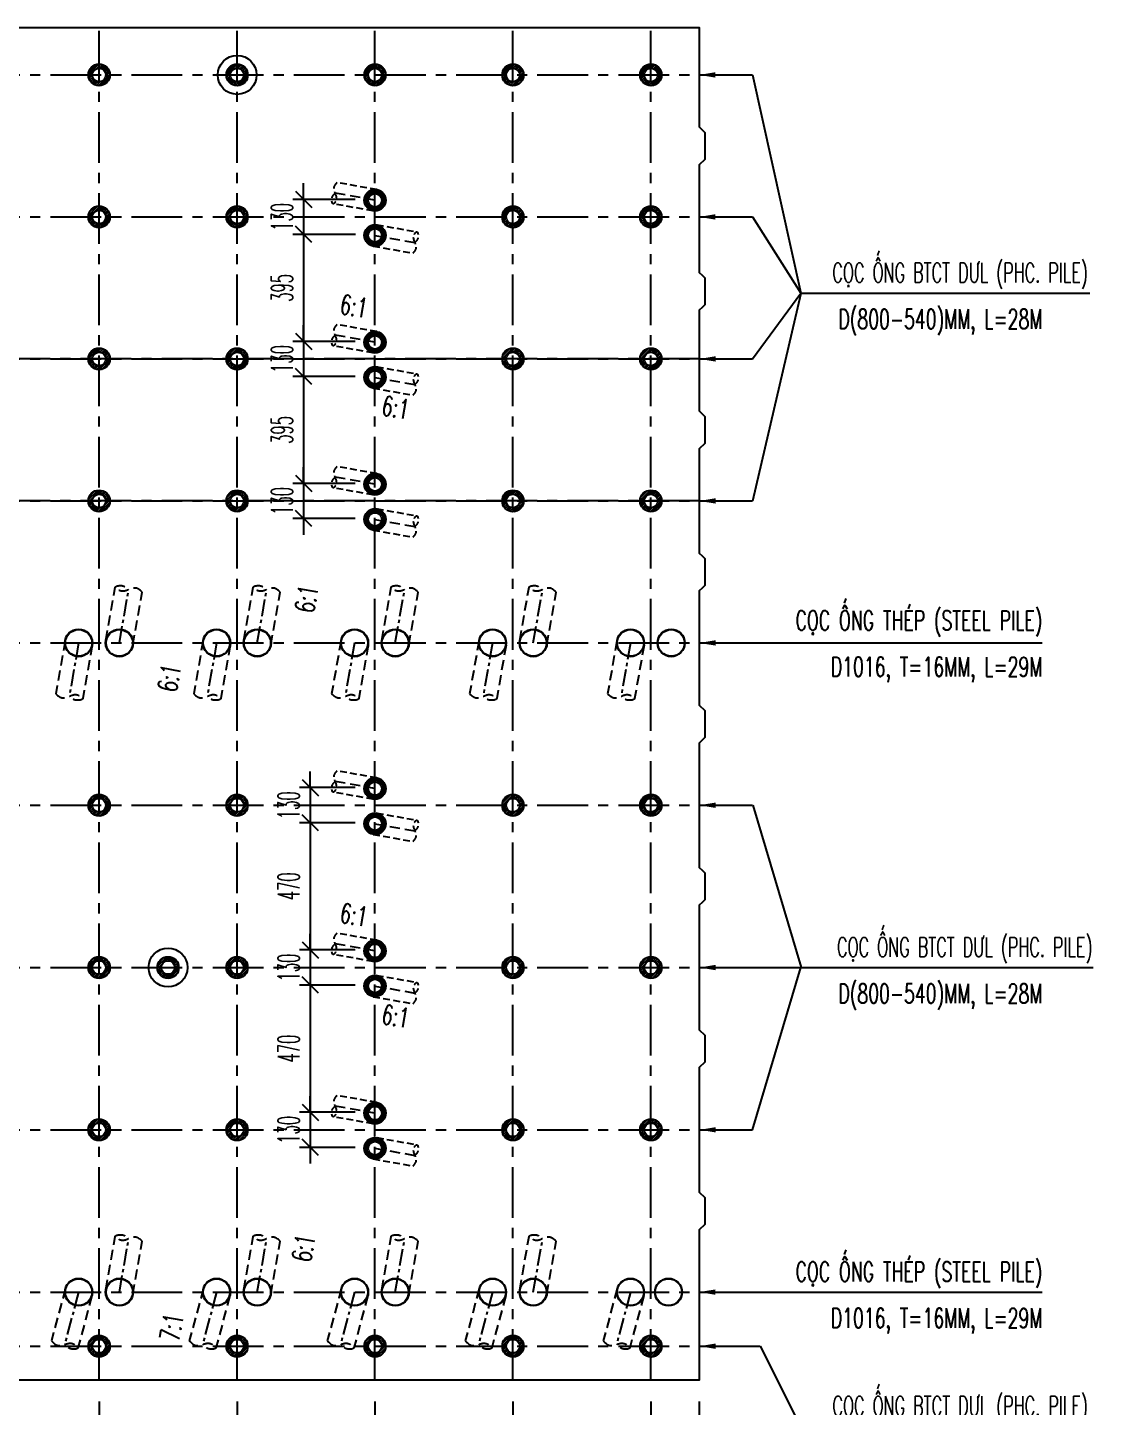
# Model space of a CAD drawing. Extents: x -687 to 941179, y -259 to 135874.
# Drawn here: x 916585 to 920540, y 112163 to 117261 of the extents above; entities that cross this region are included whole.
import ezdxf
from ezdxf.enums import TextEntityAlignment as Align

# ---------------------------------------------------------------- set-up
doc = ezdxf.new("R2010")
doc.units = 0
doc.header["$MEASUREMENT"] = 0
doc.header["$PDMODE"] = 3
doc.linetypes.add('CENTER', pattern=[2, 1.25, -0.25, 0.25, -0.25])
doc.linetypes.add('HIDDEN', pattern=[0.375, 0.25, -0.125])
doc.layers.get('0').update_dxf_attribs({"color": 6, "linetype": 'CONTINUOUS'})
doc.layers.get('DEFPOINTS').update_dxf_attribs({"linetype": 'CONTINUOUS'})
for name, color, linetype in [('Coc', 6, 'CONTINUOUS'), ('Hatch', 8, 'CONTINUOUS'), ('Khung', 1, 'CONTINUOUS'), ('Kich thuoc', 2, 'CONTINUOUS'), ('Net vang', 2, 'CONTINUOUS'), ('Text', 4, 'CONTINUOUS'), ('Tim', 8, 'CENTER')]:
    doc.layers.add(name, color=color, linetype=linetype)
doc.styles.add('Kichthuoc', font='romans.shx', dxfattribs={"width": 0.5})
doc.styles.get("Standard").update_dxf_attribs({"font": 'vnsimpleh.shx', "width": 0.65})
doc.dimstyles.new('Dim 400', dxfattribs={"dimscale": 400, "dimtxt": 0.2, "dimasz": 0.15, "dimexe": 0.1, "dimexo": 0.2, "dimgap": 0.1, "dimtad": 1, "dimdec": 0, "dimlfac": -1, "dimzin": 0, "dimdsep": 46, "dimtxsty": 'Kichthuoc', "dimblk": 'OBLIQUE', "dimcen": 0.1, "dimdle": 0.1, "dimclrd": 2, "dimclre": 2, "dimclrt": 4, "dimadec": 0, "dimazin": 0, "dimtfac": 1, "dimtdec": 0, "dimtix": 1, "dimtmove": 2, "dimatfit": 3, "dimfxl": 1, "dimtolj": 1, "dimtzin": 0, "dimarcsym": 0})
doc.dimstyles.new('Le 400', dxfattribs={"dimscale": 400, "dimtxt": 0.2, "dimasz": 0.15, "dimexe": 0.1, "dimexo": 0.2, "dimgap": 0.1, "dimtad": 1, "dimdec": 0, "dimzin": 0, "dimdsep": 46, "dimtxsty": 'Kichthuoc', "dimblk": 'ARCHTICK', "dimcen": 0, "dimdle": 0.1, "dimclrd": 4, "dimclre": 4, "dimclrt": 256, "dimadec": 0, "dimazin": 0, "dimtfac": 1, "dimtdec": 0, "dimtix": 1, "dimtmove": 2, "dimatfit": 3, "dimfxl": 1, "dimtolj": 1, "dimtzin": 0, "dimarcsym": 0})

# ---------------------------------------------------------------- blocks, each defined once
blk = doc.blocks.new('_ArchTick')
at = {"color": 0, "linetype": 'ByBlock', "const_width": 0.15}
blk.add_lwpolyline([(-0.5, -0.5), (0.5, 0.5)], dxfattribs=at)
blk = doc.blocks.new('Coc ong D800')
at = {"layer": 'Hatch'}
h = blk.add_hatch(dxfattribs=at)
h.set_pattern_fill('ANSI31', color=256, scale=50, style=0)
h.set_pattern_definition([(45, (-821332.725, -122845.077), (-4.419417382, 4.419417382), [])])
h.paths.add_polyline_path([(-40, 0, 1), (40, 0, 1)])
h.paths.add_polyline_path([(25, 0, -1), (-25, 0, -1)], flags=16)
at = {"layer": 'Coc'}
blk.add_circle((0, 0), 40, dxfattribs=at)
at = {"layer": 'Net vang'}
blk.add_circle((0, 0), 25, dxfattribs=at)
blk = doc.blocks.new('_Oblique')
at = {"color": 0, "linetype": 'ByBlock', "lineweight": -2}
blk.add_line((-0.5, -0.5), (0.5, 0.5), dxfattribs=at)
blk = doc.blocks.new('*D545')
at = {"layer": 'DEFPOINTS', "color": 0}
for p in [(916339.2, 112261.1), (916849.2, 112261.1), (916849.2, 111861.1)]:
    blk.add_point(p, dxfattribs=at)
at = {"layer": 'Kich thuoc', "color": 2, "lineweight": -2}
for p, q in [((916339.2, 112181.1), (916339.2, 111821.1)), ((916849.2, 112181.1), (916849.2, 111821.1)), ((916299.2, 111861.1), (916889.2, 111861.1))]:
    blk.add_line(p, q, dxfattribs=at)
at = {"layer": 'Kich thuoc', "color": 2, "lineweight": -2, "xscale": 60, "yscale": 60, "zscale": 60, "rotation": 180}
blk.add_blockref('_Oblique', (916339.2, 111861.1), dxfattribs=at)
at = {"layer": 'Kich thuoc', "color": 2, "lineweight": -2, "xscale": 60, "yscale": 60, "zscale": 60}
blk.add_blockref('_Oblique', (916849.2, 111861.1), dxfattribs=at)
at = {"layer": 'Kich thuoc', "color": 4, "insert": (916594.2, 111941.1), "char_height": 80, "attachment_point": 5, "style": 'Kichthuoc'}
blk.add_mtext('\\A1;510', dxfattribs=at)
blk = doc.blocks.new('*D546')
at = {"layer": 'DEFPOINTS', "color": 0}
for p in [(918889.2, 112261.1), (919068.2, 112261.1), (919068.2, 111861.1)]:
    blk.add_point(p, dxfattribs=at)
at = {"layer": 'Kich thuoc', "color": 2, "lineweight": -2}
for p, q in [((918889.2, 112181.1), (918889.2, 111821.1)), ((919068.2, 112181.1), (919068.2, 111821.1)), ((918849.2, 111861.1), (919108.2, 111861.1))]:
    blk.add_line(p, q, dxfattribs=at)
at = {"layer": 'Kich thuoc', "color": 2, "lineweight": -2, "xscale": 60, "yscale": 60, "zscale": 60, "rotation": 180}
blk.add_blockref('_Oblique', (918889.2, 111861.1), dxfattribs=at)
at = {"layer": 'Kich thuoc', "color": 2, "lineweight": -2, "xscale": 60, "yscale": 60, "zscale": 60}
blk.add_blockref('_Oblique', (919068.2, 111861.1), dxfattribs=at)
at = {"layer": 'Kich thuoc', "color": 4, "insert": (918978.7, 111941.1), "char_height": 80, "attachment_point": 5, "style": 'Kichthuoc'}
blk.add_mtext('\\A1;179', dxfattribs=at)
blk = doc.blocks.new('*D547')
at = {"layer": 'DEFPOINTS', "color": 0}
for p in [(918379.2, 112261.1), (918889.2, 112261.1), (918889.2, 111861.1)]:
    blk.add_point(p, dxfattribs=at)
at = {"layer": 'Kich thuoc', "color": 2, "lineweight": -2}
for p, q in [((918379.2, 112181.1), (918379.2, 111821.1)), ((918889.2, 112181.1), (918889.2, 111821.1)), ((918339.2, 111861.1), (918929.2, 111861.1))]:
    blk.add_line(p, q, dxfattribs=at)
at = {"layer": 'Kich thuoc', "color": 2, "lineweight": -2, "xscale": 60, "yscale": 60, "zscale": 60, "rotation": 180}
blk.add_blockref('_Oblique', (918379.2, 111861.1), dxfattribs=at)
at = {"layer": 'Kich thuoc', "color": 2, "lineweight": -2, "xscale": 60, "yscale": 60, "zscale": 60}
blk.add_blockref('_Oblique', (918889.2, 111861.1), dxfattribs=at)
at = {"layer": 'Kich thuoc', "color": 4, "insert": (918634.2, 111941.1), "char_height": 80, "attachment_point": 5, "style": 'Kichthuoc'}
blk.add_mtext('\\A1;510', dxfattribs=at)
blk = doc.blocks.new('*D548')
at = {"layer": 'DEFPOINTS', "color": 0}
for p in [(917869.2, 112261.1), (918379.2, 112261.1), (918379.2, 111861.1)]:
    blk.add_point(p, dxfattribs=at)
at = {"layer": 'Kich thuoc', "color": 2, "lineweight": -2}
for p, q in [((917869.2, 112181.1), (917869.2, 111821.1)), ((918379.2, 112181.1), (918379.2, 111821.1)), ((917829.2, 111861.1), (918419.2, 111861.1))]:
    blk.add_line(p, q, dxfattribs=at)
at = {"layer": 'Kich thuoc', "color": 2, "lineweight": -2, "xscale": 60, "yscale": 60, "zscale": 60, "rotation": 180}
blk.add_blockref('_Oblique', (917869.2, 111861.1), dxfattribs=at)
at = {"layer": 'Kich thuoc', "color": 2, "lineweight": -2, "xscale": 60, "yscale": 60, "zscale": 60}
blk.add_blockref('_Oblique', (918379.2, 111861.1), dxfattribs=at)
at = {"layer": 'Kich thuoc', "color": 4, "insert": (918124.2, 111941.1), "char_height": 80, "attachment_point": 5, "style": 'Kichthuoc'}
blk.add_mtext('\\A1;510', dxfattribs=at)
blk = doc.blocks.new('*D549')
at = {"layer": 'DEFPOINTS', "color": 0}
for p in [(917359.2, 112261.1), (917869.2, 112261.1), (917869.2, 111861.1)]:
    blk.add_point(p, dxfattribs=at)
at = {"layer": 'Kich thuoc', "color": 2, "lineweight": -2}
for p, q in [((917359.2, 112181.1), (917359.2, 111821.1)), ((917869.2, 112181.1), (917869.2, 111821.1)), ((917319.2, 111861.1), (917909.2, 111861.1))]:
    blk.add_line(p, q, dxfattribs=at)
at = {"layer": 'Kich thuoc', "color": 2, "lineweight": -2, "xscale": 60, "yscale": 60, "zscale": 60, "rotation": 180}
blk.add_blockref('_Oblique', (917359.2, 111861.1), dxfattribs=at)
at = {"layer": 'Kich thuoc', "color": 2, "lineweight": -2, "xscale": 60, "yscale": 60, "zscale": 60}
blk.add_blockref('_Oblique', (917869.2, 111861.1), dxfattribs=at)
at = {"layer": 'Kich thuoc', "color": 4, "insert": (917614.2, 111941.1), "char_height": 80, "attachment_point": 5, "style": 'Kichthuoc'}
blk.add_mtext('\\A1;510', dxfattribs=at)
blk = doc.blocks.new('*D550')
at = {"layer": 'DEFPOINTS', "color": 0}
for p in [(916849.2, 112261.1), (917359.2, 112261.1), (917359.2, 111861.1)]:
    blk.add_point(p, dxfattribs=at)
at = {"layer": 'Kich thuoc', "color": 2, "lineweight": -2}
for p, q in [((916849.2, 112181.1), (916849.2, 111821.1)), ((917359.2, 112181.1), (917359.2, 111821.1)), ((916809.2, 111861.1), (917399.2, 111861.1))]:
    blk.add_line(p, q, dxfattribs=at)
at = {"layer": 'Kich thuoc', "color": 2, "lineweight": -2, "xscale": 60, "yscale": 60, "zscale": 60, "rotation": 180}
blk.add_blockref('_Oblique', (916849.2, 111861.1), dxfattribs=at)
at = {"layer": 'Kich thuoc', "color": 2, "lineweight": -2, "xscale": 60, "yscale": 60, "zscale": 60}
blk.add_blockref('_Oblique', (917359.2, 111861.1), dxfattribs=at)
at = {"layer": 'Kich thuoc', "color": 4, "insert": (917104.2, 111941.1), "char_height": 80, "attachment_point": 5, "style": 'Kichthuoc'}
blk.add_mtext('\\A1;510', dxfattribs=at)
blk = doc.blocks.new('*D551')
at = {"layer": 'DEFPOINTS', "color": 0}
for p in [(911570.2, 112261.1), (919068.2, 112261.1), (919068.2, 111611.1)]:
    blk.add_point(p, dxfattribs=at)
at = {"layer": 'Kich thuoc', "color": 2, "lineweight": -2}
for p, q in [((911570.2, 112181.1), (911570.2, 111571.1)), ((919068.2, 112181.1), (919068.2, 111571.1)), ((911530.2, 111611.1), (919108.2, 111611.1))]:
    blk.add_line(p, q, dxfattribs=at)
at = {"layer": 'Kich thuoc', "color": 2, "lineweight": -2, "xscale": 60, "yscale": 60, "zscale": 60, "rotation": 180}
blk.add_blockref('_Oblique', (911570.2, 111611.1), dxfattribs=at)
at = {"layer": 'Kich thuoc', "color": 2, "lineweight": -2, "xscale": 60, "yscale": 60, "zscale": 60}
blk.add_blockref('_Oblique', (919068.2, 111611.1), dxfattribs=at)
at = {"layer": 'Kich thuoc', "color": 4, "insert": (915319.2, 111691.1), "char_height": 80, "attachment_point": 5, "style": 'Kichthuoc'}
blk.add_mtext('\\A1;7498', dxfattribs=at)
blk = doc.blocks.new('Coc thep D1000 xien')
at = {"layer": 'Coc', "color": 181, "linetype": 'HIDDEN', "ltscale": 150}
for p, q in [((-50, 8.8), (-84.8, -188.1)), ((50, -8.8), (15.3, -205.8))]:
    blk.add_line(p, q, dxfattribs=at)
at = {"layer": 'Coc'}
blk.add_circle((0, 0), 50.8, dxfattribs=at)
at = {"layer": 'Coc', "color": 7}
blk.add_circle((0, 0), 49.2, dxfattribs=at)
at = {"layer": 'Coc', "color": 181, "linetype": 'HIDDEN', "ltscale": 150}
blk.add_open_spline([(-84.8, -188.1), (-77.3, -194.7), (-62.4, -207.7), (-33.2, -197.3), (-10.4, -185.6), (29.2, -208.2), (-15.5, -216), (-27.9, -203.4), (-34.2, -197)], degree=3, knots=[0, 0, 0, 0, 27.628937, 55.257873, 82.88681, 109.579338, 136.271866, 163.900803, 163.900803, 163.900803, 163.900803], dxfattribs=at)
at = {"layer": 'Tim', "ltscale": 50}
blk.add_line((0, 0), (-34.7, -197), dxfattribs=at)
blk = doc.blocks.new('*D744')
at = {"layer": 'DEFPOINTS', "color": 0}
for p in [(917875.5, 116626.1), (917605.4, 116496.4), (917877.2, 116496.4)]:
    blk.add_point(p, dxfattribs=at)
at = {"layer": 'Kich thuoc', "color": 2, "lineweight": -2}
for p, q in [((917605.4, 116626.1), (917605.4, 116686.1)), ((917795.5, 116626.1), (917565.4, 116626.1)), ((917605.4, 116626.1), (917605.4, 116496.4)), ((917797.2, 116496.4), (917565.4, 116496.4)), ((917605.4, 116496.4), (917605.4, 116436.4))]:
    blk.add_line(p, q, dxfattribs=at)
at = {"layer": 'Kich thuoc', "color": 2, "lineweight": -2, "xscale": 60, "yscale": 60, "zscale": 60}
for p, rotation in [((917605.4, 116626.1), 270), ((917605.4, 116496.4), 90)]:
    blk.add_blockref('_Oblique', p, dxfattribs=dict(at, rotation=rotation))
at = {"layer": 'Kich thuoc', "color": 4, "insert": (917525.4, 116561.3), "char_height": 80, "attachment_point": 5, "rotation": 90, "style": 'Kichthuoc'}
blk.add_mtext('\\A1;130', dxfattribs=at)
blk = doc.blocks.new('*D745')
at = {"layer": 'DEFPOINTS', "color": 0}
for p in [(917877.2, 116496.4), (917605.4, 116101.1), (917875.5, 116101.1)]:
    blk.add_point(p, dxfattribs=at)
at = {"layer": 'Kich thuoc', "color": 2, "lineweight": -2}
for p, q in [((917605.4, 116536.4), (917605.4, 116061.1)), ((917797.2, 116496.4), (917565.4, 116496.4)), ((917795.5, 116101.1), (917565.4, 116101.1))]:
    blk.add_line(p, q, dxfattribs=at)
at = {"layer": 'Kich thuoc', "color": 2, "lineweight": -2, "xscale": 60, "yscale": 60, "zscale": 60}
for p, rotation in [((917605.4, 116496.4), 90), ((917605.4, 116101.1), 270)]:
    blk.add_blockref('_Oblique', p, dxfattribs=dict(at, rotation=rotation))
at = {"layer": 'Kich thuoc', "color": 4, "insert": (917525.4, 116298.8), "char_height": 80, "attachment_point": 5, "rotation": 90, "style": 'Kichthuoc'}
blk.add_mtext('\\A1;395', dxfattribs=at)
blk = doc.blocks.new('*D746')
at = {"layer": 'DEFPOINTS', "color": 0}
for p in [(917875.5, 116101.1), (917605.4, 115971.1), (917875.5, 115971.1)]:
    blk.add_point(p, dxfattribs=at)
at = {"layer": 'Kich thuoc', "color": 2, "lineweight": -2}
for p, q in [((917605.4, 116101.1), (917605.4, 116161.1)), ((917795.5, 116101.1), (917565.4, 116101.1)), ((917605.4, 116101.1), (917605.4, 115971.1)), ((917795.5, 115971.1), (917565.4, 115971.1)), ((917605.4, 115971.1), (917605.4, 115911.1))]:
    blk.add_line(p, q, dxfattribs=at)
at = {"layer": 'Kich thuoc', "color": 2, "lineweight": -2, "xscale": 60, "yscale": 60, "zscale": 60}
for p, rotation in [((917605.4, 116101.1), 270), ((917605.4, 115971.1), 90)]:
    blk.add_blockref('_Oblique', p, dxfattribs=dict(at, rotation=rotation))
at = {"layer": 'Kich thuoc', "color": 4, "insert": (917525.4, 116036.1), "char_height": 80, "attachment_point": 5, "rotation": 90, "style": 'Kichthuoc'}
blk.add_mtext('\\A1;130', dxfattribs=at)
blk = doc.blocks.new('*D747')
at = {"layer": 'DEFPOINTS', "color": 0}
for p in [(917875.5, 115971.1), (917605.4, 115576.1), (917875.5, 115576.1)]:
    blk.add_point(p, dxfattribs=at)
at = {"layer": 'Kich thuoc', "color": 2, "lineweight": -2}
for p, q in [((917605.4, 116011.1), (917605.4, 115536.1)), ((917795.5, 115971.1), (917565.4, 115971.1)), ((917795.5, 115576.1), (917565.4, 115576.1))]:
    blk.add_line(p, q, dxfattribs=at)
at = {"layer": 'Kich thuoc', "color": 2, "lineweight": -2, "xscale": 60, "yscale": 60, "zscale": 60}
for p, rotation in [((917605.4, 115971.1), 90), ((917605.4, 115576.1), 270)]:
    blk.add_blockref('_Oblique', p, dxfattribs=dict(at, rotation=rotation))
at = {"layer": 'Kich thuoc', "color": 4, "insert": (917525.4, 115773.6), "char_height": 80, "attachment_point": 5, "rotation": 90, "style": 'Kichthuoc'}
blk.add_mtext('\\A1;395', dxfattribs=at)
blk = doc.blocks.new('*D748')
at = {"layer": 'DEFPOINTS', "color": 0}
for p in [(917875.5, 115576.1), (917605.4, 115446.1), (917875.5, 115446.1)]:
    blk.add_point(p, dxfattribs=at)
at = {"layer": 'Kich thuoc', "color": 2, "lineweight": -2}
for p, q in [((917605.4, 115576.1), (917605.4, 115636.1)), ((917795.5, 115576.1), (917565.4, 115576.1)), ((917605.4, 115576.1), (917605.4, 115446.1)), ((917795.5, 115446.1), (917565.4, 115446.1)), ((917605.4, 115446.1), (917605.4, 115386.1))]:
    blk.add_line(p, q, dxfattribs=at)
at = {"layer": 'Kich thuoc', "color": 2, "lineweight": -2, "xscale": 60, "yscale": 60, "zscale": 60}
for p, rotation in [((917605.4, 115576.1), 270), ((917605.4, 115446.1), 90)]:
    blk.add_blockref('_Oblique', p, dxfattribs=dict(at, rotation=rotation))
at = {"layer": 'Kich thuoc', "color": 4, "insert": (917525.4, 115511.1), "char_height": 80, "attachment_point": 5, "rotation": 90, "style": 'Kichthuoc'}
blk.add_mtext('\\A1;130', dxfattribs=at)
blk = doc.blocks.new('*D749')
at = {"layer": 'DEFPOINTS', "color": 0}
for p in [(917875.5, 114451.1), (917629.9, 114321.1), (917875.5, 114321.1)]:
    blk.add_point(p, dxfattribs=at)
at = {"layer": 'Kich thuoc', "color": 2, "lineweight": -2}
for p, q in [((917629.9, 114451.1), (917629.9, 114511.1)), ((917795.5, 114451.1), (917589.9, 114451.1)), ((917629.9, 114451.1), (917629.9, 114321.1)), ((917795.5, 114321.1), (917589.9, 114321.1)), ((917629.9, 114321.1), (917629.9, 114261.1))]:
    blk.add_line(p, q, dxfattribs=at)
at = {"layer": 'Kich thuoc', "color": 2, "lineweight": -2, "xscale": 60, "yscale": 60, "zscale": 60}
for p, rotation in [((917629.9, 114451.1), 270), ((917629.9, 114321.1), 90)]:
    blk.add_blockref('_Oblique', p, dxfattribs=dict(at, rotation=rotation))
at = {"layer": 'Kich thuoc', "color": 4, "insert": (917549.9, 114386.1), "char_height": 80, "attachment_point": 5, "rotation": 90, "style": 'Kichthuoc'}
blk.add_mtext('\\A1;130', dxfattribs=at)
blk = doc.blocks.new('*D750')
at = {"layer": 'DEFPOINTS', "color": 0}
for p in [(917875.5, 114321.1), (917629.9, 113851.1), (917875.5, 113851.1)]:
    blk.add_point(p, dxfattribs=at)
at = {"layer": 'Kich thuoc', "color": 2, "lineweight": -2}
for p, q in [((917629.9, 114361.1), (917629.9, 113811.1)), ((917795.5, 114321.1), (917589.9, 114321.1)), ((917795.5, 113851.1), (917589.9, 113851.1))]:
    blk.add_line(p, q, dxfattribs=at)
at = {"layer": 'Kich thuoc', "color": 2, "lineweight": -2, "xscale": 60, "yscale": 60, "zscale": 60}
for p, rotation in [((917629.9, 114321.1), 90), ((917629.9, 113851.1), 270)]:
    blk.add_blockref('_Oblique', p, dxfattribs=dict(at, rotation=rotation))
at = {"layer": 'Kich thuoc', "color": 4, "insert": (917549.9, 114086.1), "char_height": 80, "attachment_point": 5, "rotation": 90, "style": 'Kichthuoc'}
blk.add_mtext('\\A1;470', dxfattribs=at)
blk = doc.blocks.new('*D751')
at = {"layer": 'DEFPOINTS', "color": 0}
for p in [(917875.5, 113851.1), (917629.9, 113721.1), (917875.5, 113721.1)]:
    blk.add_point(p, dxfattribs=at)
at = {"layer": 'Kich thuoc', "color": 2, "lineweight": -2}
for p, q in [((917629.9, 113851.1), (917629.9, 113911.1)), ((917795.5, 113851.1), (917589.9, 113851.1)), ((917629.9, 113851.1), (917629.9, 113721.1)), ((917795.5, 113721.1), (917589.9, 113721.1)), ((917629.9, 113721.1), (917629.9, 113661.1))]:
    blk.add_line(p, q, dxfattribs=at)
at = {"layer": 'Kich thuoc', "color": 2, "lineweight": -2, "xscale": 60, "yscale": 60, "zscale": 60}
for p, rotation in [((917629.9, 113851.1), 270), ((917629.9, 113721.1), 90)]:
    blk.add_blockref('_Oblique', p, dxfattribs=dict(at, rotation=rotation))
at = {"layer": 'Kich thuoc', "color": 4, "insert": (917549.9, 113786.1), "char_height": 80, "attachment_point": 5, "rotation": 90, "style": 'Kichthuoc'}
blk.add_mtext('\\A1;130', dxfattribs=at)
blk = doc.blocks.new('*D752')
at = {"layer": 'DEFPOINTS', "color": 0}
for p in [(917875.5, 113721.1), (917629.9, 113251.1), (917875.5, 113251.1)]:
    blk.add_point(p, dxfattribs=at)
at = {"layer": 'Kich thuoc', "color": 2, "lineweight": -2}
for p, q in [((917629.9, 113761.1), (917629.9, 113211.1)), ((917795.5, 113721.1), (917589.9, 113721.1)), ((917795.5, 113251.1), (917589.9, 113251.1))]:
    blk.add_line(p, q, dxfattribs=at)
at = {"layer": 'Kich thuoc', "color": 2, "lineweight": -2, "xscale": 60, "yscale": 60, "zscale": 60}
for p, rotation in [((917629.9, 113721.1), 90), ((917629.9, 113251.1), 270)]:
    blk.add_blockref('_Oblique', p, dxfattribs=dict(at, rotation=rotation))
at = {"layer": 'Kich thuoc', "color": 4, "insert": (917549.9, 113486.1), "char_height": 80, "attachment_point": 5, "rotation": 90, "style": 'Kichthuoc'}
blk.add_mtext('\\A1;470', dxfattribs=at)
blk = doc.blocks.new('*D753')
at = {"layer": 'DEFPOINTS', "color": 0}
for p in [(917875.5, 113251.1), (917629.9, 113121.1), (917875.5, 113121.1)]:
    blk.add_point(p, dxfattribs=at)
at = {"layer": 'Kich thuoc', "color": 2, "lineweight": -2}
for p, q in [((917629.9, 113251.1), (917629.9, 113311.1)), ((917795.5, 113251.1), (917589.9, 113251.1)), ((917629.9, 113251.1), (917629.9, 113121.1)), ((917795.5, 113121.1), (917589.9, 113121.1)), ((917629.9, 113121.1), (917629.9, 113061.1))]:
    blk.add_line(p, q, dxfattribs=at)
at = {"layer": 'Kich thuoc', "color": 2, "lineweight": -2, "xscale": 60, "yscale": 60, "zscale": 60}
for p, rotation in [((917629.9, 113251.1), 270), ((917629.9, 113121.1), 90)]:
    blk.add_blockref('_Oblique', p, dxfattribs=dict(at, rotation=rotation))
at = {"layer": 'Kich thuoc', "color": 4, "insert": (917549.9, 113186.1), "char_height": 80, "attachment_point": 5, "rotation": 90, "style": 'Kichthuoc'}
blk.add_mtext('\\A1;130', dxfattribs=at)
blk = doc.blocks.new('Coc ong D800 xien')
at = {"layer": 'Coc', "color": 181, "linetype": 'HIDDEN', "ltscale": 100}
for p, q in [((-40, 0), (-40, -150)), ((40, 0), (40, -150))]:
    blk.add_line(p, q, dxfattribs=at)
blk.add_open_spline([(-40, -150), (-33.3, -154), (-20, -162.1), (1.2, -150), (17.3, -137.9), (51.1, -150), (17.5, -162.1), (6.2, -154.1), (0.4, -150)], degree=3, knots=[0, 0, 0, 0, 21.755068, 43.510137, 65.265205, 86.282944, 107.300682, 129.055751, 129.055751, 129.055751, 129.055751], dxfattribs=at)
at = {"layer": 'Tim', "linetype": 'HIDDEN', "ltscale": 150}
blk.add_line((0, 0), (0, -150), dxfattribs=at)
at = {"layer": 'Coc'}
blk.add_blockref('Coc ong D800', (0, 0), dxfattribs=at)

msp = doc.modelspace()

# ---------------------------------------------------------------- linework, layer by layer
at = {"layer": 'Coc'}
for centre in [(918964.2, 114986.1), (918964.2, 114986.1), (918954.2, 112586.1)]:
    msp.add_circle(centre, 50.8, dxfattribs=at)
at = {"layer": 'Khung'}
msp.add_lwpolyline([(911570.2, 117261.1), (919068.2, 117261.1), (919068.2, 116893.6), (919088.2, 116873.6), (919088.2, 116773.6), (919068.2, 116753.6), (919068.2, 116356.1), (919078.2, 116346.1), (919088.2, 116336.1), (919088.2, 116236.1), (919078.2, 116226.1), (919068.2, 116216.1), (919068.2, 115843.6), (919088.2, 115823.6), (919088.2, 115723.6), (919068.2, 115703.6), (919068.2, 115318.6), (919078.2, 115308.6), (919088.2, 115298.6), (919088.2, 115198.6), (919078.2, 115188.6), (919068.2, 115178.6), (919068.2, 114756.1), (919088.2, 114736.1), (919088.2, 114636.1), (919068.2, 114616.1), (919068.2, 114156.1), (919078.2, 114146.1), (919088.2, 114136.1), (919088.2, 114036.1), (919078.2, 114026.1), (919068.2, 114016.1), (919068.2, 113556.1), (919088.2, 113536.1), (919088.2, 113436.1), (919068.2, 113416.1), (919068.2, 113356.1), (919068.2, 113356.1), (919068.2, 113356.1), (919068.2, 113256.1), (919068.2, 113216.1), (919068.2, 113216.1), (919068.2, 112956.1), (919088.2, 112936.1), (919088.2, 112836.1), (919068.2, 112816.1), (919068.2, 112261.1), (911570.2, 112261.1)], dxfattribs=at)
at = {"layer": 'Kich thuoc'}
msp.add_line((919443.1, 116279.6), (920512.4, 116279.6), dxfattribs=at)
at = {"layer": 'Net vang'}
for p, q in [((919265.8, 115511.1), (919444.1, 116279.6)), ((919265.8, 114386.1), (919444.1, 113786.1)), ((919265.8, 113786.1), (919444.1, 113786.1))]:
    msp.add_line(p, q, dxfattribs=at)
for centre, radius in [((917359.7, 117086.1), 71.9), ((918964.2, 114986.1), 49.2), ((917104.2, 113786.1), 71.9), ((918954.2, 112586.1), 49.2)]:
    msp.add_circle(centre, radius, dxfattribs=at)
at = {"layer": 'Tim', "ltscale": 150}
for p, q in [((916849.2, 112261.1), (916849.2, 117261.1)), ((917359.2, 112261.1), (917359.2, 117261.1)), ((917869.2, 112261.1), (917869.2, 117261.1)), ((918379.2, 112261.1), (918379.2, 117261.1)), ((918889.2, 112261.1), (918889.2, 117261.1)), ((911569.2, 117086.1), (919068.2, 117086.1)), ((911569.2, 116561.1), (919068.2, 116561.1)), ((919068.2, 116036.1), (911569.2, 116036.1)), ((911569.2, 116036.1), (919068.2, 116036.1)), ((919068.2, 115511.1), (911569.2, 115511.1)), ((911569.2, 115511.1), (919068.2, 115511.1)), ((911569.2, 114986.1), (919068.2, 114986.1)), ((911569.2, 114986.1), (919069.2, 114986.1)), ((911569.2, 114986.1), (919068.2, 114986.1)), ((911569.2, 114986.1), (919069.2, 114986.1)), ((911569.2, 114386.1), (919068.2, 114386.1)), ((911569.2, 113786.1), (919068.2, 113786.1)), ((911569.2, 113186.1), (919068.2, 113186.1)), ((911569.2, 112586.1), (919068.2, 112586.1)), ((911569.2, 112386.1), (919069.2, 112386.1))]:
    msp.add_line(p, q, dxfattribs=at)

# ---------------------------------------------------------------- block references
at = {"layer": 'Coc'}
for name, p in [('Coc ong D800', (916849.2, 117086.1)), ('Coc ong D800', (917359.2, 117086.1)), ('Coc ong D800', (917869.2, 117086.1)), ('Coc ong D800', (918379.2, 117086.1)), ('Coc ong D800', (918889.2, 117086.1)), ('Coc ong D800', (916849.2, 116561.1)), ('Coc ong D800', (917359.2, 116561.1)), ('Coc ong D800', (918379.2, 116561.1)), ('Coc ong D800', (918889.2, 116561.1)), ('Coc ong D800', (916849.2, 116036.1)), ('Coc ong D800', (917359.2, 116036.1)), ('Coc ong D800', (918379.2, 116036.1)), ('Coc ong D800', (918889.2, 116036.1)), ('Coc ong D800', (916849.2, 115511.1)), ('Coc ong D800', (917359.2, 115511.1)), ('Coc ong D800', (918379.2, 115511.1)), ('Coc ong D800', (918889.2, 115511.1)), ('Coc thep D1000 xien', (916773.7, 114986.1)), ('Coc thep D1000 xien', (917283.7, 114986.1)), ('Coc thep D1000 xien', (917793.7, 114986.1)), ('Coc thep D1000 xien', (918303.7, 114986.1)), ('Coc thep D1000 xien', (918813.7, 114986.1)), ('Coc ong D800', (916849.2, 114386.1)), ('Coc ong D800', (917359.2, 114386.1)), ('Coc ong D800', (918379.2, 114386.1)), ('Coc ong D800', (918889.2, 114386.1)), ('Coc ong D800', (916849.2, 113786.1)), ('Coc ong D800', (917104.2, 113786.1)), ('Coc ong D800', (917359.2, 113786.1)), ('Coc ong D800', (918379.2, 113786.1)), ('Coc ong D800', (918889.2, 113786.1)), ('Coc ong D800', (916849.2, 113186.1)), ('Coc ong D800', (917359.2, 113186.1)), ('Coc ong D800', (918379.2, 113186.1)), ('Coc ong D800', (918889.2, 113186.1)), ('Coc ong D800', (916849.2, 112386.1)), ('Coc ong D800', (917359.2, 112386.1)), ('Coc ong D800', (917869.2, 112386.1)), ('Coc ong D800', (918379.2, 112386.1)), ('Coc ong D800', (918889.2, 112386.1))]:
    msp.add_blockref(name, p, dxfattribs=at)
for name, p, rotation in [('Coc ong D800 xien', (917869.2, 116622.7), 260.0000000012119), ('Coc ong D800 xien', (917869.2, 116492.7), 80.00000000121186), ('Coc ong D800 xien', (917869.2, 116097.7), 260.0000000012119), ('Coc ong D800 xien', (917869.2, 115967.7), 80.00000000121186), ('Coc ong D800 xien', (917869.2, 115572.7), 260.0000000012119), ('Coc ong D800 xien', (917869.2, 115442.7), 80.00000000121186), ('Coc thep D1000 xien', (916924.2, 114986.1), 180), ('Coc thep D1000 xien', (917434.2, 114986.1), 180), ('Coc thep D1000 xien', (917944.2, 114986.1), 180), ('Coc thep D1000 xien', (918454.2, 114986.1), 180), ('Coc ong D800 xien', (917869.2, 114447.7), 260.0000000012118), ('Coc ong D800 xien', (917869.2, 114317.7), 80.00000000121186), ('Coc ong D800 xien', (917869.2, 113847.7), 260.0000000012119), ('Coc ong D800 xien', (917869.2, 113717.7), 80.00000000121186), ('Coc ong D800 xien', (917869.2, 113247.7), 260.0000000012119), ('Coc ong D800 xien', (917869.2, 113117.7), 80.00000000121186), ('Coc thep D1000 xien', (916924.2, 112586.1), 180), ('Coc thep D1000 xien', (917434.2, 112586.1), 180), ('Coc thep D1000 xien', (917944.2, 112586.1), 180), ('Coc thep D1000 xien', (918454.2, 112586.1), 180), ('Coc thep D1000 xien', (916773.7, 112586.1), 355.0000000001237), ('Coc thep D1000 xien', (917283.7, 112586.1), 355.0000000001237), ('Coc thep D1000 xien', (917793.7, 112586.1), 355.0000000001237), ('Coc thep D1000 xien', (918303.7, 112586.1), 355.0000000001237), ('Coc thep D1000 xien', (918813.7, 112586.1), 355.0000000001237)]:
    msp.add_blockref(name, p, dxfattribs=dict(at, rotation=rotation))

# ---------------------------------------------------------------- texts
at = {"layer": 'Text'}
for s, width, p in [('cäc èng btct d\xadl (phc. pile)', 0.6, (920504.6, 116319.1)), ('d(800-540)mm, l=28m', 0.65, (920336.3, 116147.6)), ('cäc èng thÐp (steel pile)', 0.65, (920336.3, 115033.4)), ('d1016, t=16mm, l=29m', 0.65, (920336.3, 114861.9)), ('cäc èng btct d\xadl (phc. pile)', 0.6, (920521.7, 113825.6)), ('d(800-540)mm, l=28m', 0.65, (920336.3, 113654.1)), ('cäc èng thÐp (steel pile)', 0.65, (920336.3, 112625.6)), ('d1016, t=16mm, l=29m', 0.65, (920336.3, 112454.1)), ('cäc èng btct d\xadl (phc. pile)', 0.6, (920504.7, 112129.1))]:
    msp.add_text(s, height=72, dxfattribs=dict(at, width=width)).set_placement(p, align=Align.RIGHT)
at = {"layer": 'Text', "width": 0.65}
for s, rotation, p in [('6:1', 350, (917785.2, 116195.1)), ('6:1', 350, (917939.4, 115820.5)), ('6:1', 80, (917651.2, 115143)), ('6:1', 80, (917143.7, 114850.6)), ('6:1', 350, (917785.2, 113945.1)), ('6:1', 350, (917939.4, 113570.5)), ('6:1', 80, (917640.2, 112743)), ('7:1', 80, (917152.7, 112450.6))]:
    msp.add_text(s, height=72, rotation=rotation, dxfattribs=at).set_placement(p, align=Align.CENTER)

# ---------------------------------------------------------------- dimensions: what is measured, and where the dimension line sits
at = {"layer": 'Kich thuoc'}
for base, p1, p2, picture, middle in [((917605.4, 116496.4), (917875.5, 116626.1), (917877.2, 116496.4), '*D744', (917525.4, 116561.3)), ((917605.4, 116101.1), (917877.2, 116496.4), (917875.5, 116101.1), '*D745', (917525.4, 116298.8)), ((917605.4, 115971.1), (917875.5, 116101.1), (917875.5, 115971.1), '*D746', (917525.4, 116036.1)), ((917605.4, 115576.1), (917875.5, 115971.1), (917875.5, 115576.1), '*D747', (917525.4, 115773.6)), ((917605.4, 115446.1), (917875.5, 115576.1), (917875.5, 115446.1), '*D748', (917525.4, 115511.1)), ((917629.9, 114321.1), (917875.5, 114451.1), (917875.5, 114321.1), '*D749', (917549.9, 114386.1)), ((917629.9, 113851.1), (917875.5, 114321.1), (917875.5, 113851.1), '*D750', (917549.9, 114086.1)), ((917629.9, 113721.1), (917875.5, 113851.1), (917875.5, 113721.1), '*D751', (917549.9, 113786.1)), ((917629.9, 113251.1), (917875.5, 113721.1), (917875.5, 113251.1), '*D752', (917549.9, 113486.1)), ((917629.9, 113121.1), (917875.5, 113251.1), (917875.5, 113121.1), '*D753', (917549.9, 113186.1))]:
    dim = msp.add_linear_dim(base=base, p1=p1, p2=p2, angle=90, dimstyle='Dim 400', dxfattribs=at)
    dim.commit()
    dim.dimension.update_dxf_attribs({"geometry": picture, "text_midpoint": middle})
for base, p1, p2, picture, middle in [((919068.2, 111611.1), (911570.2, 112261.1), (919068.2, 112261.1), '*D551', (915319.2, 111691.1)), ((916849.2, 111861.1), (916339.2, 112261.1), (916849.2, 112261.1), '*D545', (916594.2, 111941.1)), ((917359.2, 111861.1), (916849.2, 112261.1), (917359.2, 112261.1), '*D550', (917104.2, 111941.1)), ((917869.2, 111861.1), (917359.2, 112261.1), (917869.2, 112261.1), '*D549', (917614.2, 111941.1)), ((918379.2, 111861.1), (917869.2, 112261.1), (918379.2, 112261.1), '*D548', (918124.2, 111941.1)), ((918889.2, 111861.1), (918379.2, 112261.1), (918889.2, 112261.1), '*D547', (918634.2, 111941.1)), ((919068.2, 111861.1), (918889.2, 112261.1), (919068.2, 112261.1), '*D546', (918978.7, 111941.1))]:
    dim = msp.add_linear_dim(base=base, p1=p1, p2=p2, dimstyle='Dim 400', dxfattribs=at)
    dim.commit()
    dim.dimension.update_dxf_attribs({"geometry": picture, "text_midpoint": middle})

# ---------------------------------------------------------------- leaders
for points, dimstyle, override in [([(919067.2, 117086.1), (919264.8, 117086.1), (919443.1, 116279.6)], 'Dim 400', {"dimgap": 0.1, "dimtad": 0}), ([(919067.2, 116561.1), (919264.8, 116561.1), (919443.1, 116279.6)], 'Dim 400', {"dimgap": 0.1, "dimtad": 0}), ([(919068.2, 116036.1), (919264.8, 116036.1), (919443.1, 116279.6)], 'Dim 400', {"dimgap": 0.1, "dimtad": 0}), ([(919068.2, 115511.1), (919264.8, 115511.1)], 'Le 400', {"dimtad": 0, "dimclrd": 256}), ([(919068.2, 114986.1), (920335.3, 114986.1)], 'Dim 400', {"dimgap": 0.1, "dimtad": 0}), ([(919068.2, 114386.1), (919264.8, 114386.1)], 'Le 400', {"dimtad": 0, "dimclrd": 256}), ([(919068.2, 113786.1), (919264.8, 113786.1)], 'Le 400', {"dimtad": 0, "dimclrd": 256}), ([(919069.2, 113186.1), (919264.8, 113186.1), (919443.1, 113786.1), (920524.6, 113786.1)], 'Dim 400', {"dimgap": 0.1, "dimtad": 0}), ([(919067.2, 112586.1), (920335.3, 112586.1)], 'Le 400', {"dimtad": 0, "dimclrd": 256}), ([(919068.2, 112386.1), (919292.5, 112386.1), (919442.2, 112089.6), (920539.9, 112089.6)], 'Dim 400', {"dimgap": 0.1, "dimtad": 0})]:
    msp.add_leader(points, dimstyle=dimstyle, override=override, dxfattribs=at)

doc.saveas('drawing.dxf')
